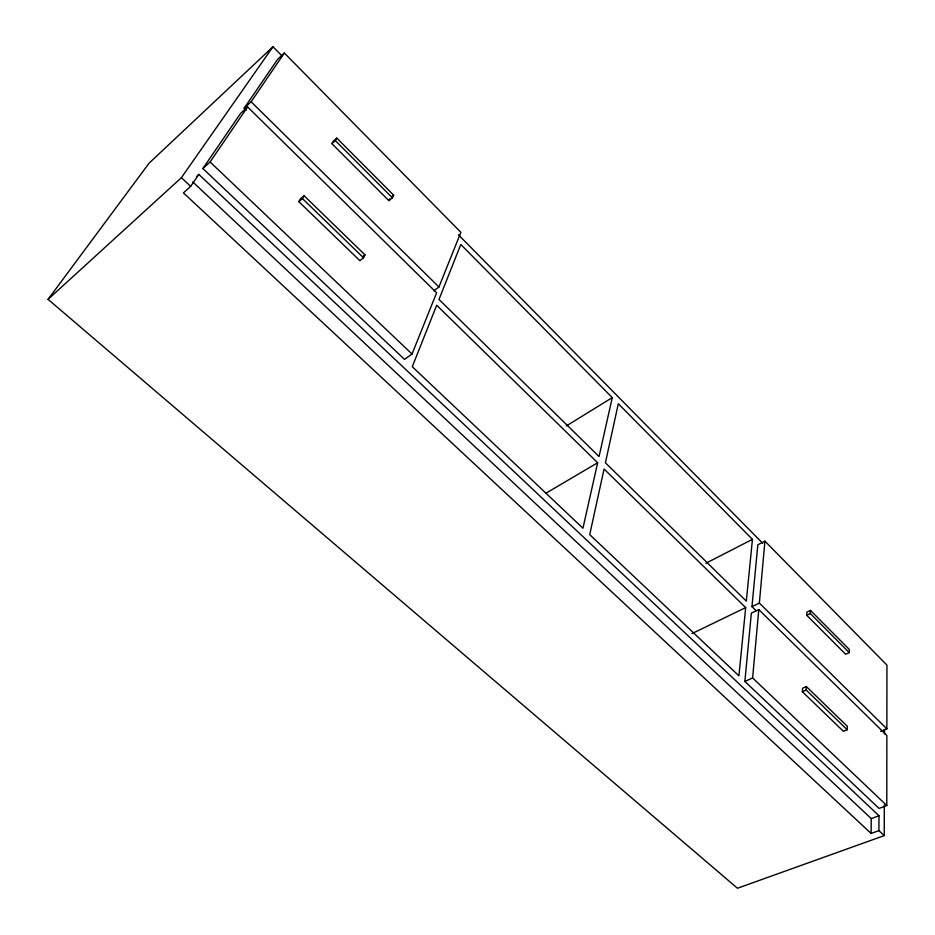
<?xml version="1.0" encoding="UTF-8"?>
<svg xmlns="http://www.w3.org/2000/svg" width="935" height="935" viewBox="0 0 935 935"><rect width="100%" height="100%" fill="white"/><g stroke="black" fill="none" stroke-linecap="round" stroke-linejoin="round"><path stroke-width="1.4" d="M886.789 805.538L886.859 735.518L758.776 609.573L751.343 613.15L744.868 681.451L879.04 808.413L886.789 805.538L752.628 677.945L758.776 609.573M880.712 731.334L886.871 728.844L886.941 665.101L764.923 541.166L757.829 544.789L751.962 606.651L756.111 610.719M282.195 56.1L272.973 46.75L149.132 163.134L48.059 299.352L737.458 888.25L884.229 835.61L884.311 805.07M884.498 733.811L884.51 729.452M884.229 835.61L878.912 830.619L878.994 815.752L198.851 174.413L196.794 176.271M878.912 830.619L871.104 833.447L871.256 818.604L192.727 181.916M847.215 729.756L847.309 726.273L806.379 686.582L802.569 688.242L802.37 691.701L843.393 731.322L847.215 729.756L806.192 690.042L806.379 686.582M849.249 652.618L849.331 649.474L810.505 610.415L806.87 612.121L806.695 615.242L845.614 654.231L849.249 652.618L810.329 613.547L810.505 610.415M886.871 728.844L759.36 603.075L764.923 541.166M745.674 607.598L738.919 675.818L589.728 534.633L604.057 469.008L745.674 607.598L691.994 633.603M752.441 539.343L746.317 601.123L605.413 462.79L618.315 403.733L752.441 539.343L705.89 563.267M597.652 462.743L582.949 528.217L412.288 366.719L436.692 305.231L597.652 462.743L546.098 493.131M612.261 397.62L599.043 456.537L438.994 299.422L460.803 244.479L612.261 397.62L566.294 425.974M412.031 354.038L436.61 292.795L247.611 106.941L240.622 113.357L202.872 168.534L404.504 359.356L412.031 354.038L210.094 161.989L247.611 106.941M433.782 290.773L438.936 287.01L460.873 232.324L284.357 53.026L277.637 59.291L244.175 108.18L246.256 110.225M363.516 257.803L364.942 254.846L304.097 195.754L300.462 198.793L298.838 201.656L359.846 260.666L363.516 257.803L302.473 198.606L304.097 195.754M392.384 197.811L393.658 195.17L336.822 138.111L333.339 141.091L331.89 143.639L388.855 200.628L392.384 197.811L335.384 140.659L336.822 138.111M388.855 200.628L389.708 198.863M244.175 108.18L251.129 101.775L284.357 53.026M871.104 833.447L183.424 192.89L190.67 186.369L198.851 174.413M48.059 299.352L181.402 177.685L272.973 46.75M202.872 168.534L210.094 161.989M331.89 143.639L335.384 140.659M298.838 201.656L302.473 198.606M391.894 196.572L393.658 195.17M363.107 256.272L364.942 254.846M751.962 606.651L759.36 603.075M806.695 615.242L810.329 613.547M744.868 681.451L752.628 677.945M802.37 691.701L806.192 690.042M871.256 818.604L878.994 815.752M181.402 177.685L190.67 186.369M251.129 101.775L438.936 287.01M458.43 234.778L762.738 543.305"/></g></svg>
